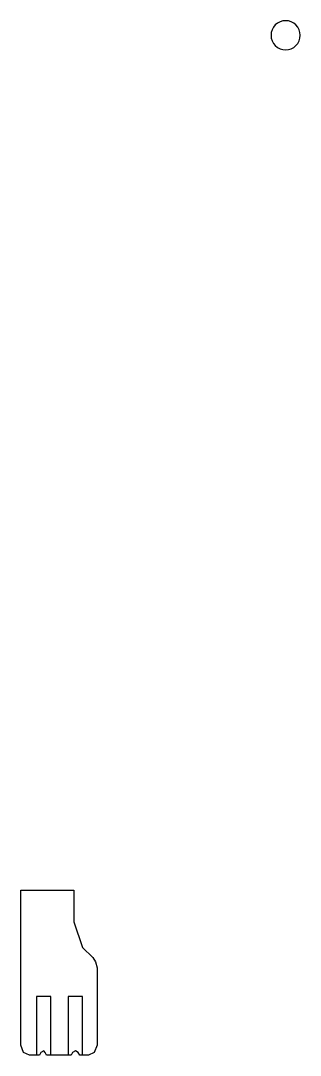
# Model space of a CAD drawing. Extents: x -9 to 0.5, y -34.9 to 0.5.
import ezdxf

# ---------------------------------------------------------------- set-up
doc = ezdxf.new("R2010")
doc.units = 0
doc.layers.add('LAYER_2', color=30, linetype='CONTINUOUS')

msp = doc.modelspace()

# ---------------------------------------------------------------- linework, layer by layer
at = {"layer": 'LAYER_2'}
msp.add_lwpolyline([(0, 0.5, 0.414214), (-0.5, 0, 0.414214), (0, -0.5, 0.414214), (0.5, 0, 0.414214)], format="xyb", close=True, dxfattribs=at)
msp.add_lwpolyline([(-9.05, -29.24), (-7.23, -29.24), (-7.23, -30.321), (-6.935, -31.206), (-6.591, -31.55), (-6.492, -31.698), (-6.443, -31.894), (-6.443, -34.548), (-6.541, -34.793), (-6.738, -34.892), (-6.935, -34.892), (-7.033, -34.892), (-7.082, -34.793), (-7.18, -34.744), (-7.279, -34.793), (-7.328, -34.892), (-7.427, -34.892), (-8.016, -34.892), (-8.164, -34.892), (-8.214, -34.793), (-8.262, -34.744), (-8.361, -34.793), (-8.41, -34.892), (-8.508, -34.892), (-8.754, -34.892), (-8.951, -34.793), (-9.05, -34.548), (-9.05, -30.715)], close=True, dxfattribs=at)
for points in [[(-8.016, -34.892), (-8.016, -32.877), (-8.508, -32.877), (-8.508, -34.892)], [(-6.935, -34.892), (-6.935, -32.877), (-7.427, -32.877), (-7.427, -34.892)]]:
    msp.add_lwpolyline(points, dxfattribs=at)

doc.saveas('drawing.dxf')
